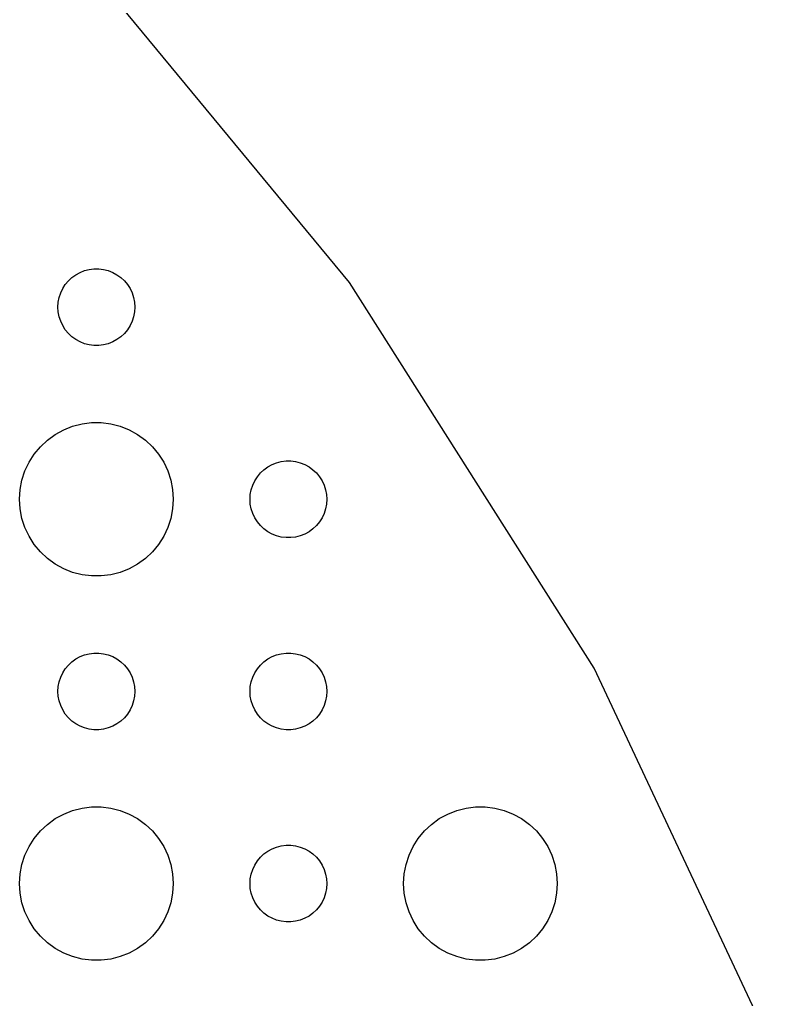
# Model space of a CAD drawing. Header units: metres. Extents: x -142 to 142, y -142 to 142.
# Drawn here: x 102 to 132.03, y 55.48 to 93.72 of the extents above; entities that cross this region are included whole.
import ezdxf

# ---------------------------------------------------------------- set-up
doc = ezdxf.new("R2010")
doc.units = ezdxf.units.M

msp = doc.modelspace()

# ---------------------------------------------------------------- linework, layer by layer
for p, q in [((114.88, 83.4655), (103.514, 97.2057)), ((104.044, 83.6558), (104.196, 83.7665)), ((104.196, 83.7665), (104.361, 83.8572)), ((104.361, 83.8572), (104.536, 83.9266)), ((104.536, 83.9266), (104.719, 83.9734)), ((104.719, 83.9734), (104.906, 83.997)), ((104.906, 83.997), (105.094, 83.997)), ((105.094, 83.997), (105.281, 83.9734)), ((105.281, 83.9734), (105.464, 83.9266)), ((105.464, 83.9266), (105.639, 83.8572)), ((105.639, 83.8572), (105.804, 83.7665)), ((105.804, 83.7665), (105.956, 83.6558)), ((103.686, 83.2226), (103.786, 83.3817)), ((103.786, 83.3817), (103.907, 83.5268)), ((103.907, 83.5268), (104.044, 83.6558)), ((105.956, 83.6558), (106.093, 83.5268)), ((106.093, 83.5268), (106.214, 83.3817)), ((106.214, 83.3817), (106.314, 83.2226)), ((124.436, 68.409), (114.88, 83.4655)), ((103.547, 82.873), (103.605, 83.0522)), ((103.605, 83.0522), (103.686, 83.2226)), ((106.314, 83.2226), (106.395, 83.0522)), ((106.395, 83.0522), (106.453, 82.873)), ((103.5, 82.5), (103.512, 82.688)), ((103.512, 82.688), (103.547, 82.873)), ((106.453, 82.873), (106.488, 82.688)), ((106.488, 82.688), (106.5, 82.5)), ((103.512, 82.312), (103.5, 82.5)), ((103.547, 82.127), (103.512, 82.312)), ((106.488, 82.312), (106.453, 82.127)), ((106.5, 82.5), (106.488, 82.312)), ((103.605, 81.9478), (103.547, 82.127)), ((103.686, 81.7774), (103.605, 81.9478)), ((106.395, 81.9478), (106.314, 81.7774)), ((106.453, 82.127), (106.395, 81.9478)), ((103.786, 81.6183), (103.686, 81.7774)), ((103.907, 81.4732), (103.786, 81.6183)), ((104.044, 81.3442), (103.907, 81.4732)), ((106.093, 81.4732), (105.956, 81.3442)), ((106.214, 81.6183), (106.093, 81.4732)), ((106.314, 81.7774), (106.214, 81.6183)), ((104.196, 81.2335), (104.044, 81.3442)), ((104.361, 81.1428), (104.196, 81.2335)), ((104.536, 81.0734), (104.361, 81.1428)), ((105.639, 81.1428), (105.464, 81.0734)), ((105.804, 81.2335), (105.639, 81.1428)), ((105.956, 81.3442), (105.804, 81.2335)), ((104.719, 81.0266), (104.536, 81.0734)), ((104.906, 81.003), (104.719, 81.0266)), ((105.094, 81.003), (104.906, 81.003)), ((105.281, 81.0266), (105.094, 81.003)), ((105.464, 81.0734), (105.281, 81.0266)), ((103.393, 77.533), (103.723, 77.7145)), ((103.723, 77.7145), (104.073, 77.8532)), ((104.073, 77.8532), (104.438, 77.9469)), ((104.438, 77.9469), (104.812, 77.9941)), ((104.812, 77.9941), (105.188, 77.9941)), ((105.188, 77.9941), (105.562, 77.9469)), ((105.562, 77.9469), (105.927, 77.8532)), ((105.927, 77.8532), (106.277, 77.7145)), ((106.277, 77.7145), (106.607, 77.533)), ((102.813, 77.0536), (103.088, 77.3115)), ((103.088, 77.3115), (103.393, 77.533)), ((106.607, 77.533), (106.912, 77.3115)), ((106.912, 77.3115), (107.187, 77.0536)), ((102.573, 76.7634), (102.813, 77.0536)), ((107.187, 77.0536), (107.427, 76.7634)), ((102.371, 76.4453), (102.573, 76.7634)), ((107.427, 76.7634), (107.629, 76.4453)), ((112.219, 76.4734), (112.406, 76.497)), ((112.406, 76.497), (112.594, 76.497)), ((112.594, 76.497), (112.781, 76.4734)), ((102.211, 76.1044), (102.371, 76.4453)), ((107.629, 76.4453), (107.789, 76.1044)), ((111.407, 76.0268), (111.544, 76.1558)), ((111.544, 76.1558), (111.696, 76.2665)), ((111.696, 76.2665), (111.861, 76.3572)), ((111.861, 76.3572), (112.036, 76.4266)), ((112.036, 76.4266), (112.219, 76.4734)), ((112.781, 76.4734), (112.964, 76.4266)), ((112.964, 76.4266), (113.139, 76.3572)), ((113.139, 76.3572), (113.304, 76.2665)), ((113.304, 76.2665), (113.456, 76.1558)), ((113.456, 76.1558), (113.593, 76.0268)), ((102.024, 75.376), (102.094, 75.7461)), ((102.094, 75.7461), (102.211, 76.1044)), ((107.789, 76.1044), (107.906, 75.7461)), ((107.906, 75.7461), (107.976, 75.376)), ((111.186, 75.7226), (111.286, 75.8817)), ((111.286, 75.8817), (111.407, 76.0268)), ((113.593, 76.0268), (113.714, 75.8817)), ((113.714, 75.8817), (113.814, 75.7226)), ((102, 75), (102.024, 75.376)), ((107.976, 75.376), (108, 75)), ((111.012, 75.188), (111.047, 75.373)), ((111.047, 75.373), (111.105, 75.5522)), ((111.105, 75.5522), (111.186, 75.7226)), ((113.814, 75.7226), (113.895, 75.5522)), ((113.895, 75.5522), (113.953, 75.373)), ((113.953, 75.373), (113.988, 75.188)), ((102.024, 74.624), (102, 75)), ((108, 75), (107.976, 74.624)), ((111, 75), (111.012, 75.188)), ((111.012, 74.812), (111, 75)), ((113.988, 75.188), (114, 75)), ((114, 75), (113.988, 74.812)), ((102.094, 74.2539), (102.024, 74.624)), ((107.976, 74.624), (107.906, 74.2539)), ((111.047, 74.627), (111.012, 74.812)), ((111.105, 74.4478), (111.047, 74.627)), ((113.953, 74.627), (113.895, 74.4478)), ((113.988, 74.812), (113.953, 74.627)), ((102.211, 73.8956), (102.094, 74.2539)), ((107.906, 74.2539), (107.789, 73.8956)), ((111.186, 74.2774), (111.105, 74.4478)), ((111.286, 74.1183), (111.186, 74.2774)), ((113.814, 74.2774), (113.714, 74.1183)), ((113.895, 74.4478), (113.814, 74.2774)), ((102.371, 73.5547), (102.211, 73.8956)), ((107.789, 73.8956), (107.629, 73.5547)), ((111.407, 73.9732), (111.286, 74.1183)), ((111.544, 73.8442), (111.407, 73.9732)), ((111.696, 73.7335), (111.544, 73.8442)), ((113.456, 73.8442), (113.304, 73.7335)), ((113.593, 73.9732), (113.456, 73.8442)), ((113.714, 74.1183), (113.593, 73.9732)), ((102.573, 73.2366), (102.371, 73.5547)), ((107.629, 73.5547), (107.427, 73.2366)), ((111.861, 73.6428), (111.696, 73.7335)), ((112.036, 73.5734), (111.861, 73.6428)), ((112.219, 73.5266), (112.036, 73.5734)), ((112.406, 73.503), (112.219, 73.5266)), ((112.594, 73.503), (112.406, 73.503)), ((112.781, 73.5266), (112.594, 73.503)), ((112.964, 73.5734), (112.781, 73.5266)), ((113.139, 73.6428), (112.964, 73.5734)), ((113.304, 73.7335), (113.139, 73.6428)), ((102.813, 72.9464), (102.573, 73.2366)), ((107.427, 73.2366), (107.187, 72.9464)), ((103.088, 72.6885), (102.813, 72.9464)), ((103.393, 72.467), (103.088, 72.6885)), ((106.912, 72.6885), (106.607, 72.467)), ((107.187, 72.9464), (106.912, 72.6885)), ((103.723, 72.2855), (103.393, 72.467)), ((104.073, 72.1468), (103.723, 72.2855)), ((106.277, 72.2855), (105.927, 72.1468)), ((106.607, 72.467), (106.277, 72.2855)), ((104.438, 72.0531), (104.073, 72.1468)), ((104.812, 72.0059), (104.438, 72.0531)), ((105.188, 72.0059), (104.812, 72.0059)), ((105.562, 72.0531), (105.188, 72.0059)), ((105.927, 72.1468), (105.562, 72.0531)), ((104.196, 68.7665), (104.361, 68.8572)), ((104.361, 68.8572), (104.536, 68.9266)), ((104.536, 68.9266), (104.719, 68.9734)), ((104.719, 68.9734), (104.906, 68.997)), ((104.906, 68.997), (105.094, 68.997)), ((105.094, 68.997), (105.281, 68.9734)), ((105.281, 68.9734), (105.464, 68.9266)), ((105.464, 68.9266), (105.639, 68.8572)), ((105.639, 68.8572), (105.804, 68.7665)), ((111.696, 68.7665), (111.861, 68.8572)), ((111.861, 68.8572), (112.036, 68.9266)), ((112.036, 68.9266), (112.219, 68.9734)), ((112.219, 68.9734), (112.406, 68.997)), ((112.406, 68.997), (112.594, 68.997)), ((112.594, 68.997), (112.781, 68.9734)), ((112.781, 68.9734), (112.964, 68.9266)), ((112.964, 68.9266), (113.139, 68.8572)), ((113.139, 68.8572), (113.304, 68.7665)), ((103.786, 68.3817), (103.907, 68.5268)), ((103.907, 68.5268), (104.044, 68.6558)), ((104.044, 68.6558), (104.196, 68.7665)), ((105.804, 68.7665), (105.956, 68.6558)), ((105.956, 68.6558), (106.093, 68.5268)), ((106.093, 68.5268), (106.214, 68.3817)), ((111.286, 68.3817), (111.407, 68.5268)), ((111.407, 68.5268), (111.544, 68.6558)), ((111.544, 68.6558), (111.696, 68.7665)), ((113.304, 68.7665), (113.456, 68.6558)), ((113.456, 68.6558), (113.593, 68.5268)), ((113.593, 68.5268), (113.714, 68.3817)), ((103.605, 68.0522), (103.686, 68.2226)), ((103.686, 68.2226), (103.786, 68.3817)), ((106.214, 68.3817), (106.314, 68.2226)), ((106.314, 68.2226), (106.395, 68.0522)), ((111.105, 68.0522), (111.186, 68.2226)), ((111.186, 68.2226), (111.286, 68.3817)), ((113.714, 68.3817), (113.814, 68.2226)), ((113.814, 68.2226), (113.895, 68.0522)), ((132.028, 52.2737), (124.436, 68.409)), ((103.512, 67.688), (103.547, 67.873)), ((103.547, 67.873), (103.605, 68.0522)), ((106.395, 68.0522), (106.453, 67.873)), ((106.453, 67.873), (106.488, 67.688)), ((111.012, 67.688), (111.047, 67.873)), ((111.047, 67.873), (111.105, 68.0522)), ((113.895, 68.0522), (113.953, 67.873)), ((113.953, 67.873), (113.988, 67.688)), ((103.5, 67.5), (103.512, 67.688)), ((103.512, 67.312), (103.5, 67.5)), ((106.488, 67.688), (106.5, 67.5)), ((106.5, 67.5), (106.488, 67.312)), ((111, 67.5), (111.012, 67.688)), ((111.012, 67.312), (111, 67.5)), ((113.988, 67.688), (114, 67.5)), ((114, 67.5), (113.988, 67.312)), ((103.547, 67.127), (103.512, 67.312)), ((103.605, 66.9478), (103.547, 67.127)), ((103.686, 66.7774), (103.605, 66.9478)), ((106.395, 66.9478), (106.314, 66.7774)), ((106.453, 67.127), (106.395, 66.9478)), ((106.488, 67.312), (106.453, 67.127)), ((111.047, 67.127), (111.012, 67.312)), ((111.105, 66.9478), (111.047, 67.127)), ((111.186, 66.7774), (111.105, 66.9478)), ((113.895, 66.9478), (113.814, 66.7774)), ((113.953, 67.127), (113.895, 66.9478)), ((113.988, 67.312), (113.953, 67.127)), ((103.786, 66.6183), (103.686, 66.7774)), ((103.907, 66.4732), (103.786, 66.6183)), ((106.214, 66.6183), (106.093, 66.4732)), ((106.314, 66.7774), (106.214, 66.6183)), ((111.286, 66.6183), (111.186, 66.7774)), ((111.407, 66.4732), (111.286, 66.6183)), ((113.714, 66.6183), (113.593, 66.4732)), ((113.814, 66.7774), (113.714, 66.6183)), ((104.044, 66.3442), (103.907, 66.4732)), ((104.196, 66.2335), (104.044, 66.3442)), ((104.361, 66.1428), (104.196, 66.2335)), ((105.804, 66.2335), (105.639, 66.1428)), ((105.956, 66.3442), (105.804, 66.2335)), ((106.093, 66.4732), (105.956, 66.3442)), ((111.544, 66.3442), (111.407, 66.4732)), ((111.696, 66.2335), (111.544, 66.3442)), ((111.861, 66.1428), (111.696, 66.2335)), ((113.304, 66.2335), (113.139, 66.1428)), ((113.456, 66.3442), (113.304, 66.2335)), ((113.593, 66.4732), (113.456, 66.3442)), ((104.536, 66.0734), (104.361, 66.1428)), ((104.719, 66.0266), (104.536, 66.0734)), ((104.906, 66.003), (104.719, 66.0266)), ((105.094, 66.003), (104.906, 66.003)), ((105.281, 66.0266), (105.094, 66.003)), ((105.464, 66.0734), (105.281, 66.0266)), ((105.639, 66.1428), (105.464, 66.0734)), ((112.036, 66.0734), (111.861, 66.1428)), ((112.219, 66.0266), (112.036, 66.0734)), ((112.406, 66.003), (112.219, 66.0266)), ((112.594, 66.003), (112.406, 66.003)), ((112.781, 66.0266), (112.594, 66.003)), ((112.964, 66.0734), (112.781, 66.0266)), ((113.139, 66.1428), (112.964, 66.0734)), ((103.723, 62.7145), (104.073, 62.8532)), ((104.073, 62.8532), (104.438, 62.9469)), ((104.438, 62.9469), (104.812, 62.9941)), ((104.812, 62.9941), (105.188, 62.9941)), ((105.188, 62.9941), (105.562, 62.9469)), ((105.562, 62.9469), (105.927, 62.8532)), ((105.927, 62.8532), (106.277, 62.7145)), ((118.723, 62.7145), (119.073, 62.8532)), ((119.073, 62.8532), (119.438, 62.9469)), ((119.438, 62.9469), (119.812, 62.9941)), ((119.812, 62.9941), (120.188, 62.9941)), ((120.188, 62.9941), (120.562, 62.9469)), ((120.562, 62.9469), (120.927, 62.8532)), ((120.927, 62.8532), (121.277, 62.7145)), ((103.088, 62.3115), (103.393, 62.533)), ((103.393, 62.533), (103.723, 62.7145)), ((106.277, 62.7145), (106.607, 62.533)), ((106.607, 62.533), (106.912, 62.3115)), ((118.088, 62.3115), (118.393, 62.533)), ((118.393, 62.533), (118.723, 62.7145)), ((121.277, 62.7145), (121.607, 62.533)), ((121.607, 62.533), (121.912, 62.3115)), ((102.573, 61.7634), (102.813, 62.0536)), ((102.813, 62.0536), (103.088, 62.3115)), ((106.912, 62.3115), (107.187, 62.0536)), ((107.187, 62.0536), (107.427, 61.7634)), ((117.573, 61.7634), (117.813, 62.0536)), ((117.813, 62.0536), (118.088, 62.3115)), ((121.912, 62.3115), (122.187, 62.0536)), ((122.187, 62.0536), (122.427, 61.7634)), ((102.371, 61.4453), (102.573, 61.7634)), ((107.427, 61.7634), (107.629, 61.4453)), ((117.371, 61.4453), (117.573, 61.7634)), ((122.427, 61.7634), (122.629, 61.4453)), ((102.211, 61.1044), (102.371, 61.4453)), ((107.629, 61.4453), (107.789, 61.1044)), ((111.544, 61.1558), (111.696, 61.2665)), ((111.696, 61.2665), (111.861, 61.3572)), ((111.861, 61.3572), (112.036, 61.4266)), ((112.036, 61.4266), (112.219, 61.4734)), ((112.219, 61.4734), (112.406, 61.497)), ((112.406, 61.497), (112.594, 61.497)), ((112.594, 61.497), (112.781, 61.4734)), ((112.781, 61.4734), (112.964, 61.4266)), ((112.964, 61.4266), (113.139, 61.3572)), ((113.139, 61.3572), (113.304, 61.2665)), ((113.304, 61.2665), (113.456, 61.1558)), ((117.211, 61.1044), (117.371, 61.4453)), ((122.629, 61.4453), (122.789, 61.1044)), ((102.094, 60.7461), (102.211, 61.1044)), ((107.789, 61.1044), (107.906, 60.7461)), ((111.186, 60.7226), (111.286, 60.8817)), ((111.286, 60.8817), (111.407, 61.0268)), ((111.407, 61.0268), (111.544, 61.1558)), ((113.456, 61.1558), (113.593, 61.0268)), ((113.593, 61.0268), (113.714, 60.8817)), ((113.714, 60.8817), (113.814, 60.7226)), ((117.094, 60.7461), (117.211, 61.1044)), ((122.789, 61.1044), (122.906, 60.7461)), ((102.024, 60.376), (102.094, 60.7461)), ((107.906, 60.7461), (107.976, 60.376)), ((111.047, 60.373), (111.105, 60.5522)), ((111.105, 60.5522), (111.186, 60.7226)), ((113.814, 60.7226), (113.895, 60.5522)), ((113.895, 60.5522), (113.953, 60.373)), ((117.024, 60.376), (117.094, 60.7461)), ((122.906, 60.7461), (122.976, 60.376)), ((102, 60), (102.024, 60.376)), ((107.976, 60.376), (108, 60)), ((111, 60), (111.012, 60.188)), ((111.012, 60.188), (111.047, 60.373)), ((113.953, 60.373), (113.988, 60.188)), ((113.988, 60.188), (114, 60)), ((117, 60), (117.024, 60.376)), ((122.976, 60.376), (123, 60)), ((102.024, 59.624), (102, 60)), ((108, 60), (107.976, 59.624)), ((111.012, 59.812), (111, 60)), ((111.047, 59.627), (111.012, 59.812)), ((113.988, 59.812), (113.953, 59.627)), ((114, 60), (113.988, 59.812)), ((117.024, 59.624), (117, 60)), ((123, 60), (122.976, 59.624)), ((102.094, 59.2539), (102.024, 59.624)), ((107.976, 59.624), (107.906, 59.2539)), ((111.105, 59.4478), (111.047, 59.627)), ((111.186, 59.2774), (111.105, 59.4478)), ((113.895, 59.4478), (113.814, 59.2774)), ((113.953, 59.627), (113.895, 59.4478)), ((117.094, 59.2539), (117.024, 59.624)), ((122.976, 59.624), (122.906, 59.2539)), ((102.211, 58.8956), (102.094, 59.2539)), ((107.906, 59.2539), (107.789, 58.8956)), ((111.286, 59.1183), (111.186, 59.2774)), ((111.407, 58.9732), (111.286, 59.1183)), ((111.544, 58.8442), (111.407, 58.9732)), ((113.593, 58.9732), (113.456, 58.8442)), ((113.714, 59.1183), (113.593, 58.9732)), ((113.814, 59.2774), (113.714, 59.1183)), ((117.211, 58.8956), (117.094, 59.2539)), ((122.906, 59.2539), (122.789, 58.8956)), ((102.371, 58.5547), (102.211, 58.8956)), ((102.573, 58.2366), (102.371, 58.5547)), ((107.629, 58.5547), (107.427, 58.2366)), ((107.789, 58.8956), (107.629, 58.5547)), ((111.696, 58.7335), (111.544, 58.8442)), ((111.861, 58.6428), (111.696, 58.7335)), ((112.036, 58.5734), (111.861, 58.6428)), ((112.219, 58.5266), (112.036, 58.5734)), ((112.406, 58.503), (112.219, 58.5266)), ((112.781, 58.5266), (112.594, 58.503)), ((112.964, 58.5734), (112.781, 58.5266)), ((113.139, 58.6428), (112.964, 58.5734)), ((113.304, 58.7335), (113.139, 58.6428)), ((113.456, 58.8442), (113.304, 58.7335)), ((117.371, 58.5547), (117.211, 58.8956)), ((117.573, 58.2366), (117.371, 58.5547)), ((122.629, 58.5547), (122.427, 58.2366)), ((122.789, 58.8956), (122.629, 58.5547)), ((102.813, 57.9464), (102.573, 58.2366)), ((107.427, 58.2366), (107.187, 57.9464)), ((112.594, 58.503), (112.406, 58.503)), ((117.813, 57.9464), (117.573, 58.2366)), ((122.427, 58.2366), (122.187, 57.9464)), ((103.088, 57.6885), (102.813, 57.9464)), ((107.187, 57.9464), (106.912, 57.6885)), ((118.088, 57.6885), (117.813, 57.9464)), ((122.187, 57.9464), (121.912, 57.6885)), ((103.393, 57.467), (103.088, 57.6885)), ((103.723, 57.2855), (103.393, 57.467)), ((106.607, 57.467), (106.277, 57.2855)), ((106.912, 57.6885), (106.607, 57.467)), ((118.393, 57.467), (118.088, 57.6885)), ((118.723, 57.2855), (118.393, 57.467)), ((121.607, 57.467), (121.277, 57.2855)), ((121.912, 57.6885), (121.607, 57.467)), ((104.073, 57.1468), (103.723, 57.2855)), ((104.438, 57.0531), (104.073, 57.1468)), ((104.812, 57.0059), (104.438, 57.0531)), ((105.188, 57.0059), (104.812, 57.0059)), ((105.562, 57.0531), (105.188, 57.0059)), ((105.927, 57.1468), (105.562, 57.0531)), ((106.277, 57.2855), (105.927, 57.1468)), ((119.073, 57.1468), (118.723, 57.2855)), ((119.438, 57.0531), (119.073, 57.1468)), ((119.812, 57.0059), (119.438, 57.0531)), ((120.188, 57.0059), (119.812, 57.0059)), ((120.562, 57.0531), (120.188, 57.0059)), ((120.927, 57.1468), (120.562, 57.0531)), ((121.277, 57.2855), (120.927, 57.1468))]:
    msp.add_line(p, q)

doc.saveas('drawing.dxf')
